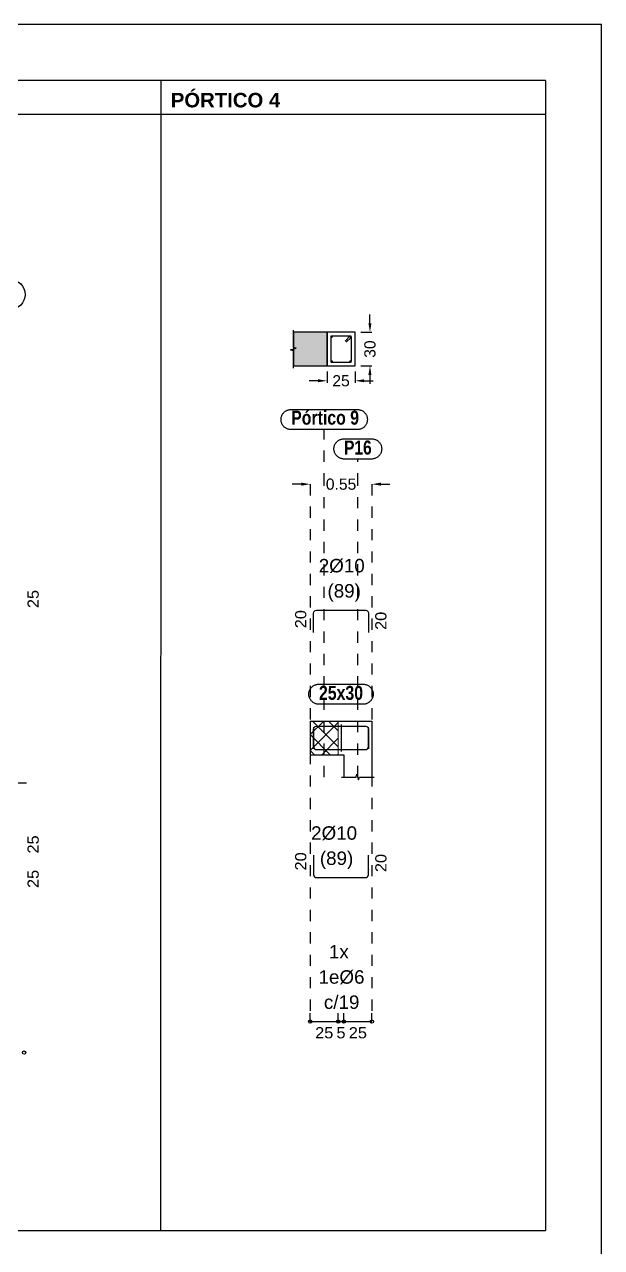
# Model space of a CAD drawing. Extents: x 2455 to 9764, y -806 to 181.
# Drawn here: x 5015.96 to 5021.11, y -489.53 to -478.61 of the extents above; entities that cross this region are included whole.
import ezdxf
from ezdxf.enums import TextEntityAlignment as Align

# ---------------------------------------------------------------- set-up
doc = ezdxf.new("R2010")
doc.units = 0
doc.header["$LTSCALE"] = 0.2
doc.header["$MEASUREMENT"] = 0
doc.linetypes.add('CYPE_RAYAPUNTO', pattern=[0.4125, 0.2025, -0.105, 0, -0.105])
doc.linetypes.add('PUNTOS2', pattern=[0.125, 0, -0.125])
doc.layers.add('01_cartela', color=6, linetype='CONTINUOUS', plot=False)
for name, color, linetype in [('01_cotas', 4, 'CONTINUOUS'), ('01_parcela', 7, 'CONTINUOUS'), ('01_primera', 5, 'CONTINUOUS'), ('01_texto cartela', 4, 'CONTINUOUS'), ('ALZ_CONT_NUDOS', 5, 'CONTINUOUS'), ('ALZ_CONT_VIG_HORMIGON', 5, 'CONTINUOUS'), ('ALZ_COT_COT_LIN_APOYOS', 120, 'CYPE_RAYAPUNTO'), ('ALZ_REF_REF_REFERENCIA', 3, 'CONTINUOUS'), ('ALZ_REF_TEXTO_REF_NOMBRE', 3, 'CONTINUOUS'), ('ARM_LONGITUDINAL_Ø10', 4, 'CONTINUOUS'), ('ARM_TRANSVERSAL_Ø6', 4, 'CONTINUOUS'), ('SEC_CONT_FORJADOS_SECCION', 8, 'CONTINUOUS'), ('SEC_CONT_VIG_HORMIGON_SECCION', 2, 'CONTINUOUS'), ('UNI_CORTANTES', 3, 'CONTINUOUS')]:
    doc.layers.add(name, color=color, linetype=linetype)
doc.layers.add('VIG_CARAS', color=5, linetype='CONTINUOUS', lineweight=9)
doc.styles.add('BERNARDO', font='GOTHICB.TTF')
doc.styles.add('CYPETXT_0.15', font='arial.ttf', dxfattribs={"height": 0.1})
doc.styles.add('Estilo1', font='swissel.ttf')
doc.styles.add('NIEVES2', font='sanss___.ttf')
doc.styles.add('NIEVES3', font='swisseb.ttf')
doc.styles.add('ROMANS', font='romans')
doc.dimstyles.new('DECIMAL-50', dxfattribs={"dimtxt": 0.08, "dimasz": 0.15, "dimexe": 0.05, "dimexo": 0.05, "dimgap": 0.09, "dimtad": 0, "dimzin": 0, "dimdsep": 46, "dimtxsty": 'ROMANS', "dimblk": 'DOTSMALL', "dimcen": 0.09, "dimclrt": 7, "dimadec": 0, "dimazin": 0, "dimtfac": 1.38, "dimtix": 1, "dimtofl": 0, "dimtmove": 2, "dimatfit": 3, "dimldrblk": 'OBLIQUE', "dimfxl": 1, "dimtolj": 1, "dimtzin": 0, "dimarcsym": 0})

# ---------------------------------------------------------------- blocks, each defined once
blk = doc.blocks.new('*D696')
at = {"layer": '01_cotas', "color": 0, "linetype": 'PUNTOS2', "lineweight": -2, "transparency": 16777216}
for p, q in [((5018.66, -481.711), (5018.66, -481.844)), ((5018.91, -481.711), (5018.91, -481.844))]:
    blk.add_line(p, q, dxfattribs=at)
at = {"layer": '01_cotas', "color": 0, "lineweight": -2, "transparency": 16777216}
for p, q in [((5018.58, -481.794), (5018.5, -481.794)), ((5018.99, -481.794), (5019.07, -481.794))]:
    blk.add_line(p, q, dxfattribs=at)
at = {"layer": '01_cotas', "color": 0, "transparency": 16777216}
for points in [[(5018.58, -481.78), (5018.58, -481.807), (5018.66, -481.794)], [(5018.99, -481.78), (5018.99, -481.807), (5018.91, -481.794)]]:
    blk.add_solid(points, dxfattribs=at)
at = {"layer": '01_cotas', "color": 5, "transparency": 16777216, "insert": (5018.785, -481.794), "char_height": 0.1, "attachment_point": 5, "style": 'Estilo1'}
blk.add_mtext('\\A1;25', dxfattribs=at)
blk = doc.blocks.new('*D697')
at = {"layer": '01_cotas', "color": 0, "lineweight": -2, "transparency": 16777216}
for p, q in [((5019.043, -481.281), (5019.043, -481.201)), ((5019.043, -481.741), (5019.043, -481.821))]:
    blk.add_line(p, q, dxfattribs=at)
at = {"layer": '01_cotas', "color": 0, "linetype": 'PUNTOS2', "lineweight": -2, "transparency": 16777216}
for p, q in [((5018.96, -481.361), (5019.093, -481.361)), ((5018.96, -481.661), (5019.093, -481.661))]:
    blk.add_line(p, q, dxfattribs=at)
at = {"layer": '01_cotas', "color": 0, "transparency": 16777216}
for points in [[(5019.029, -481.281), (5019.056, -481.281), (5019.043, -481.361)], [(5019.029, -481.741), (5019.056, -481.741), (5019.043, -481.661)]]:
    blk.add_solid(points, dxfattribs=at)
at = {"layer": '01_cotas', "color": 5, "transparency": 16777216, "insert": (5019.043, -481.511), "char_height": 0.1, "attachment_point": 5, "rotation": 90, "style": 'Estilo1'}
blk.add_mtext('\\A1;30', dxfattribs=at)
blk = doc.blocks.new('*D698')
at = {"layer": '01_cotas', "color": 0, "lineweight": -2, "transparency": 16777216}
for p, q in [((5018.43, -482.717), (5018.35, -482.717)), ((5019.14, -482.717), (5019.22, -482.717))]:
    blk.add_line(p, q, dxfattribs=at)
at = {"layer": '01_cotas', "color": 0, "transparency": 16777216}
for points in [[(5018.43, -482.703), (5018.43, -482.73), (5018.51, -482.717)], [(5019.14, -482.703), (5019.14, -482.73), (5019.06, -482.717)]]:
    blk.add_solid(points, dxfattribs=at)
at = {"layer": '01_cotas', "color": 5, "transparency": 16777216, "insert": (5018.785, -482.717), "char_height": 0.1, "attachment_point": 5, "style": 'Estilo1'}
blk.add_mtext('\\A1;0.55', dxfattribs=at)

msp = doc.modelspace()

# ---------------------------------------------------------------- hatches: boundary and pattern name
at = {"layer": 'SEC_CONT_FORJADOS_SECCION', "true_color": 0xdad7d3}
msp.add_hatch(color=254, dxfattribs=at).paths.add_polyline_path([(5018.36, -481.661), (5018.66, -481.661), (5018.66, -481.361), (5018.36, -481.361)])

# ---------------------------------------------------------------- linework, layer by layer
at = {"layer": '01_cartela', "color": 3}
msp.add_lwpolyline([(4990.47, -478.613), (4990.47, -500.148), (5021.108, -500.148), (5021.108, -478.613)], close=True, dxfattribs=at)
at = {"layer": '01_parcela', "color": 7, "ltscale": 2.5}
for p, q in [((5020.608, -479.113), (4990.97, -479.113)), ((5017.176, -479.113), (5017.175, -489.38)), ((5020.608, -479.113), (5020.609, -489.38)), ((4990.969, -489.38), (5020.609, -489.38))]:
    msp.add_line(p, q, dxfattribs=at)
at = {"layer": '01_primera', "ltscale": 2.5}
msp.add_line((4990.97, -479.415), (5020.608, -479.415), dxfattribs=at)
at = {"layer": 'ALZ_CONT_NUDOS'}
for p, q in [((5018.51, -484.832), (5018.51, -485.132)), ((5018.81, -485.132), (5018.81, -485.332)), ((5019.06, -485.132), (5019.06, -485.332))]:
    msp.add_line(p, q, dxfattribs=at)
at = {"layer": 'ALZ_CONT_NUDOS', "lineweight": 0}
for p, q in [((5018.51, -484.952), (5018.63, -484.832)), ((5018.51, -485.094), (5018.76, -484.844)), ((5018.76, -485.061), (5018.531, -484.832)), ((5018.76, -484.919), (5018.672, -484.832)), ((5018.689, -485.132), (5018.51, -484.952)), ((5018.613, -485.132), (5018.76, -484.985)), ((5018.548, -485.132), (5018.51, -485.094)), ((5018.754, -485.132), (5018.76, -485.126))]:
    msp.add_line(p, q, dxfattribs=at)
at = {"layer": 'ALZ_CONT_NUDOS'}
for points in [[(5018.51, -484.832), (5018.76, -484.832)], [(5018.81, -484.832), (5019.06, -484.832), (5019.06, -485.132)], [(5018.51, -485.132), (5018.76, -485.132)], [(5018.79, -485.332), (5018.92, -485.332), (5018.927, -485.307), (5018.942, -485.357), (5018.95, -485.332), (5019.08, -485.332)], [(5015.688, -485.382), (5015.818, -485.382), (5015.826, -485.357), (5015.841, -485.407), (5015.848, -485.382), (5015.978, -485.382)]]:
    msp.add_lwpolyline(points, dxfattribs=at)
at = {"layer": 'ALZ_CONT_NUDOS', "lineweight": 0}
msp.add_lwpolyline([(5018.51, -484.832), (5018.51, -485.132), (5018.76, -485.132), (5018.76, -484.832), (5018.51, -484.832)], close=True, dxfattribs=at)
at = {"layer": 'ALZ_CONT_VIG_HORMIGON'}
for p, q in [((5018.76, -484.832), (5018.81, -484.832)), ((5018.76, -485.132), (5018.81, -485.132))]:
    msp.add_line(p, q, dxfattribs=at)
at = {"layer": 'ALZ_COT_COT_LIN_APOYOS'}
for p, q in [((5018.635, -482.717), (5018.635, -482.23)), ((5018.935, -482.717), (5018.935, -482.492)), ((5018.51, -482.717), (5018.51, -487.514)), ((5018.635, -485.332), (5018.635, -482.717)), ((5018.935, -485.332), (5018.935, -482.717)), ((5019.06, -482.717), (5019.06, -487.514))]:
    msp.add_line(p, q, dxfattribs=at)
at = {"layer": 'ALZ_REF_REF_REFERENCIA'}
for points in [[(5018.93, -482.05), (5018.936, -482.05), (5018.942, -482.051), (5018.947, -482.052), (5018.953, -482.053), (5018.959, -482.055), (5018.965, -482.057), (5018.97, -482.06), (5018.975, -482.062), (5018.981, -482.066), (5018.985, -482.069), (5018.99, -482.073), (5018.994, -482.077), (5018.998, -482.082), (5019.002, -482.086), (5019.005, -482.091), (5019.008, -482.097), (5019.011, -482.102), (5019.014, -482.108), (5019.016, -482.113), (5019.017, -482.119), (5019.018, -482.125), (5019.019, -482.131), (5019.02, -482.137), (5019.02, -482.143), (5019.019, -482.149), (5019.018, -482.155), (5019.017, -482.161), (5019.016, -482.167), (5019.014, -482.172), (5019.011, -482.178), (5019.008, -482.183), (5019.005, -482.188), (5019.002, -482.193), (5018.998, -482.198), (5018.994, -482.202), (5018.99, -482.207), (5018.985, -482.211), (5018.981, -482.214), (5018.975, -482.217), (5018.97, -482.22), (5018.965, -482.223), (5018.959, -482.225), (5018.953, -482.227), (5018.947, -482.228), (5018.942, -482.229), (5018.936, -482.23), (5018.93, -482.23), (5018.34, -482.23), (5018.334, -482.23), (5018.328, -482.229), (5018.322, -482.228), (5018.316, -482.227), (5018.31, -482.225), (5018.305, -482.223), (5018.299, -482.22), (5018.294, -482.217), (5018.289, -482.214), (5018.284, -482.211), (5018.279, -482.207), (5018.275, -482.202), (5018.271, -482.198), (5018.267, -482.193), (5018.264, -482.188), (5018.261, -482.183), (5018.258, -482.178), (5018.256, -482.172), (5018.254, -482.167), (5018.252, -482.161), (5018.251, -482.155), (5018.25, -482.149), (5018.25, -482.143), (5018.25, -482.137), (5018.25, -482.131), (5018.251, -482.125), (5018.252, -482.119), (5018.254, -482.113), (5018.256, -482.108), (5018.258, -482.102), (5018.261, -482.097), (5018.264, -482.091), (5018.267, -482.086), (5018.271, -482.082), (5018.275, -482.077), (5018.279, -482.073), (5018.284, -482.069), (5018.289, -482.066), (5018.294, -482.062), (5018.299, -482.06), (5018.305, -482.057), (5018.31, -482.055), (5018.316, -482.053), (5018.322, -482.052), (5018.328, -482.051), (5018.334, -482.05), (5018.34, -482.05), (5018.93, -482.05)], [(5019.058, -482.312), (5019.064, -482.312), (5019.07, -482.313), (5019.076, -482.314), (5019.081, -482.315), (5019.087, -482.317), (5019.093, -482.319), (5019.098, -482.321), (5019.103, -482.324), (5019.109, -482.328), (5019.113, -482.331), (5019.118, -482.335), (5019.122, -482.339), (5019.126, -482.344), (5019.13, -482.348), (5019.133, -482.353), (5019.137, -482.358), (5019.139, -482.364), (5019.142, -482.369), (5019.144, -482.375), (5019.145, -482.381), (5019.146, -482.387), (5019.147, -482.393), (5019.148, -482.399), (5019.148, -482.405), (5019.147, -482.411), (5019.146, -482.417), (5019.145, -482.423), (5019.144, -482.428), (5019.142, -482.434), (5019.139, -482.44), (5019.137, -482.445), (5019.133, -482.45), (5019.13, -482.455), (5019.126, -482.46), (5019.122, -482.464), (5019.118, -482.468), (5019.113, -482.472), (5019.109, -482.476), (5019.103, -482.479), (5019.098, -482.482), (5019.093, -482.485), (5019.087, -482.487), (5019.081, -482.489), (5019.076, -482.49), (5019.07, -482.491), (5019.064, -482.492), (5019.058, -482.492), (5018.812, -482.492), (5018.806, -482.492), (5018.8, -482.491), (5018.794, -482.49), (5018.788, -482.489), (5018.782, -482.487), (5018.776, -482.485), (5018.771, -482.482), (5018.766, -482.479), (5018.761, -482.476), (5018.756, -482.472), (5018.751, -482.468), (5018.747, -482.464), (5018.743, -482.46), (5018.739, -482.455), (5018.736, -482.45), (5018.733, -482.445), (5018.73, -482.44), (5018.728, -482.434), (5018.726, -482.428), (5018.724, -482.423), (5018.723, -482.417), (5018.722, -482.411), (5018.722, -482.405), (5018.722, -482.399), (5018.722, -482.393), (5018.723, -482.387), (5018.724, -482.381), (5018.726, -482.375), (5018.728, -482.369), (5018.73, -482.364), (5018.733, -482.358), (5018.736, -482.353), (5018.739, -482.348), (5018.743, -482.344), (5018.747, -482.339), (5018.751, -482.335), (5018.756, -482.331), (5018.761, -482.328), (5018.766, -482.324), (5018.771, -482.321), (5018.776, -482.319), (5018.782, -482.317), (5018.788, -482.315), (5018.794, -482.314), (5018.8, -482.313), (5018.806, -482.312), (5018.812, -482.312), (5019.058, -482.312)]]:
    msp.add_lwpolyline(points, close=True, dxfattribs=at)
msp.add_circle((5015.833, -481.023), 0.134, dxfattribs=at)
at = {"layer": 'ALZ_REF_TEXTO_REF_NOMBRE', "color": 5}
msp.add_lwpolyline([(5018.981, -484.502), (5018.987, -484.502), (5018.993, -484.503), (5018.999, -484.504), (5019.005, -484.505), (5019.011, -484.507), (5019.016, -484.509), (5019.022, -484.511), (5019.027, -484.514), (5019.032, -484.518), (5019.037, -484.521), (5019.041, -484.525), (5019.046, -484.529), (5019.05, -484.534), (5019.054, -484.538), (5019.057, -484.543), (5019.06, -484.548), (5019.063, -484.554), (5019.065, -484.559), (5019.067, -484.565), (5019.069, -484.571), (5019.07, -484.577), (5019.071, -484.583), (5019.071, -484.589), (5019.071, -484.595), (5019.071, -484.601), (5019.07, -484.607), (5019.069, -484.613), (5019.067, -484.618), (5019.065, -484.624), (5019.063, -484.63), (5019.06, -484.635), (5019.057, -484.64), (5019.054, -484.645), (5019.05, -484.65), (5019.046, -484.654), (5019.041, -484.658), (5019.037, -484.662), (5019.032, -484.666), (5019.027, -484.669), (5019.022, -484.672), (5019.016, -484.675), (5019.011, -484.677), (5019.005, -484.679), (5018.999, -484.68), (5018.993, -484.681), (5018.987, -484.682), (5018.981, -484.682), (5018.588, -484.682), (5018.582, -484.682), (5018.576, -484.681), (5018.57, -484.68), (5018.564, -484.679), (5018.559, -484.677), (5018.553, -484.675), (5018.548, -484.672), (5018.542, -484.669), (5018.537, -484.666), (5018.532, -484.662), (5018.528, -484.658), (5018.523, -484.654), (5018.519, -484.65), (5018.516, -484.645), (5018.512, -484.64), (5018.509, -484.635), (5018.506, -484.63), (5018.504, -484.624), (5018.502, -484.618), (5018.501, -484.613), (5018.499, -484.607), (5018.499, -484.601), (5018.498, -484.595), (5018.498, -484.589), (5018.499, -484.583), (5018.499, -484.577), (5018.501, -484.571), (5018.502, -484.565), (5018.504, -484.559), (5018.506, -484.554), (5018.509, -484.548), (5018.512, -484.543), (5018.516, -484.538), (5018.519, -484.534), (5018.523, -484.529), (5018.528, -484.525), (5018.532, -484.521), (5018.537, -484.518), (5018.542, -484.514), (5018.548, -484.511), (5018.553, -484.509), (5018.559, -484.507), (5018.564, -484.505), (5018.57, -484.504), (5018.576, -484.503), (5018.582, -484.502), (5018.588, -484.502), (5018.981, -484.502)], close=True, dxfattribs=at)
at = {"layer": 'ARM_LONGITUDINAL_Ø10'}
for points in [[(5018.54, -484.042), (5018.54, -483.867), (5018.542, -483.857), (5018.547, -483.849), (5018.555, -483.844), (5018.565, -483.842), (5019.005, -483.842), (5019.014, -483.844), (5019.022, -483.849), (5019.028, -483.857), (5019.03, -483.867), (5019.03, -484.042)], [(5018.54, -485.078), (5018.54, -484.903), (5018.542, -484.893), (5018.547, -484.885), (5018.555, -484.88), (5018.565, -484.878), (5019.005, -484.878), (5019.014, -484.88), (5019.022, -484.885), (5019.028, -484.893), (5019.03, -484.903), (5019.03, -485.078)], [(5018.54, -484.886), (5018.54, -485.061), (5018.542, -485.07), (5018.547, -485.078), (5018.555, -485.084), (5018.565, -485.086), (5019.005, -485.086), (5019.014, -485.084), (5019.022, -485.078), (5019.028, -485.07), (5019.03, -485.061), (5019.03, -484.886)], [(5018.54, -486.029), (5018.54, -486.204), (5018.542, -486.213), (5018.547, -486.221), (5018.555, -486.227), (5018.565, -486.229), (5019.005, -486.229), (5019.014, -486.227), (5019.022, -486.221), (5019.028, -486.213), (5019.03, -486.204), (5019.03, -486.029)]]:
    msp.add_lwpolyline(points, dxfattribs=at)
for centre in [(5018.701, -481.402), (5018.869, -481.402), (5018.701, -481.62), (5018.869, -481.62)]:
    msp.add_circle(centre, 0.005, dxfattribs=at)
at = {"layer": 'ARM_TRANSVERSAL_Ø6'}
msp.add_line((5018.785, -484.862), (5018.785, -485.102), dxfattribs=at)
msp.add_lwpolyline([(5018.832, -481.45), (5018.874, -481.407), (5018.875, -481.406), (5018.876, -481.405), (5018.876, -481.403), (5018.877, -481.402), (5018.876, -481.4), (5018.876, -481.399), (5018.875, -481.397), (5018.874, -481.396), (5018.873, -481.395), (5018.872, -481.394), (5018.87, -481.394), (5018.869, -481.394), (5018.701, -481.394), (5018.698, -481.394), (5018.695, -481.396), (5018.693, -481.399), (5018.693, -481.402), (5018.693, -481.62), (5018.693, -481.623), (5018.695, -481.625), (5018.698, -481.627), (5018.701, -481.628), (5018.869, -481.628), (5018.872, -481.627), (5018.874, -481.625), (5018.876, -481.623), (5018.877, -481.62), (5018.877, -481.402), (5018.876, -481.4), (5018.876, -481.399), (5018.875, -481.397), (5018.874, -481.396), (5018.873, -481.395), (5018.872, -481.394), (5018.87, -481.394), (5018.869, -481.394), (5018.867, -481.394), (5018.866, -481.394), (5018.864, -481.395), (5018.863, -481.396), (5018.821, -481.439)], dxfattribs=at)
at = {"layer": 'SEC_CONT_FORJADOS_SECCION'}
for points in [[(5018.36, -481.681), (5018.36, -481.526), (5018.335, -481.518), (5018.385, -481.503), (5018.36, -481.496), (5018.36, -481.341)], [(5018.36, -481.661), (5018.66, -481.661), (5018.66, -481.361), (5018.36, -481.361)]]:
    msp.add_lwpolyline(points, dxfattribs=at)
at = {"layer": 'SEC_CONT_FORJADOS_SECCION', "color": 254, "true_color": 0xdad7d3}
msp.add_lwpolyline([(5018.36, -481.661), (5018.66, -481.661), (5018.66, -481.361), (5018.36, -481.361)], close=True, dxfattribs=at)
at = {"layer": 'SEC_CONT_VIG_HORMIGON_SECCION'}
msp.add_lwpolyline([(5018.91, -481.361), (5018.66, -481.361), (5018.66, -481.661), (5018.91, -481.661), (5018.91, -481.361)], close=True, dxfattribs=at)
at = {"layer": 'UNI_CORTANTES', "color": 2}
for p, q in [((5018.51, -487.514), (5018.51, -487.439)), ((5018.76, -487.514), (5018.76, -487.439)), ((5018.81, -487.514), (5018.81, -487.439))]:
    msp.add_line(p, q, dxfattribs=at)
for points in [[(5018.51, -487.514), (5018.76, -487.514), (5018.76, -487.439)], [(5018.76, -487.514), (5018.81, -487.514), (5018.81, -487.439)], [(5018.81, -487.514), (5019.06, -487.514), (5019.06, -487.439)]]:
    msp.add_lwpolyline(points, dxfattribs=at)
for centre in [(5018.51, -487.514), (5018.76, -487.514), (5018.76, -487.514), (5018.81, -487.514), (5018.81, -487.514), (5019.06, -487.514), (5015.958, -487.791)]:
    msp.add_circle(centre, 0.015, dxfattribs=at)

# ---------------------------------------------------------------- texts
at = {"layer": '01_texto cartela', "color": 7, "style": 'NIEVES3'}
msp.add_text('PÓRTICO 4', height=0.1297, dxfattribs=at).set_placement((5017.266, -479.353))
at = {"layer": 'ALZ_REF_TEXTO_REF_NOMBRE', "color": 5, "style": 'BERNARDO', "width": 0.846434}
msp.add_text('Pórtico 9', height=0.125, dxfattribs=at).set_placement((5018.34, -482.223), align=Align.BOTTOM_LEFT)
at = {"layer": 'ALZ_REF_TEXTO_REF_NOMBRE', "color": 5, "style": 'BERNARDO'}
for s, width, p, p2 in [('P16', 0.841304, (5018.812, -482.452), (5019.058, -482.452)), ('25x30', 0.806421, (5018.588, -484.642), (5018.981, -484.642))]:
    msp.add_text(s, height=0.125, dxfattribs=dict(at, width=width)).set_placement(p, p2, align=Align.FIT)
at = {"layer": 'UNI_CORTANTES', "color": 4, "style": 'CYPETXT_0.15', "width": 1.042546}
for s, p, p2 in [('25', (5016.088, -483.823), (5016.088, -483.661)), ('20', (5018.475, -484.003), (5018.475, -483.841)), ('20', (5019.19, -484.018), (5019.19, -483.856)), ('25', (5016.088, -486.014), (5016.088, -485.852)), ('20', (5018.475, -486.165), (5018.475, -486.003)), ('20', (5019.19, -486.18), (5019.19, -486.018)), ('25', (5016.088, -486.322), (5016.088, -486.16))]:
    msp.add_text(s, height=0.1, rotation=90, dxfattribs=at).set_placement(p, p2, align=Align.FIT)
at = {"layer": 'UNI_CORTANTES', "color": 2, "style": 'CYPETXT_0.15', "width": 1.042546}
for s, p, p2 in [('25', (5018.554, -487.664), (5018.716, -487.664)), ('5', (5018.744, -487.664), (5018.825, -487.664)), ('25', (5018.854, -487.664), (5019.016, -487.664))]:
    msp.add_text(s, height=0.1, dxfattribs=at).set_placement(p, p2, align=Align.FIT)
at = {"layer": 'VIG_CARAS', "color": 5, "style": 'NIEVES2'}
for s, p in [('2%%c10', (5018.586, -483.54)), ('(89)', (5018.664, -483.765)), ('2%%c10', (5018.518, -485.927)), ('(89)', (5018.596, -486.152))]:
    msp.add_text(s, height=0.12, dxfattribs=at).set_placement(p, align=Align.BOTTOM_LEFT)
at = {"layer": 'VIG_CARAS', "color": 4, "style": 'NIEVES2'}
for s, p in [('1x', (5018.677, -486.987)), ('1e%%c6', (5018.584, -487.212)), ('c/19', (5018.632, -487.437))]:
    msp.add_text(s, height=0.12, dxfattribs=at).set_placement(p, align=Align.BOTTOM_LEFT)

# ---------------------------------------------------------------- dimensions: what is measured, and where the dimension line sits
at = {"layer": '01_cotas', "color": 2}
for p1, p2, distance, text, picture, middle in [((5018.91, -481.661), (5018.91, -481.361), -0.133, '30', '*D697', (5019.043, -481.511)), ((5018.66, -481.661), (5018.91, -481.661), -0.133, '25', '*D696', (5018.785, -481.794)), ((5019.06, -482.717), (5018.51, -482.717), 0, '0.55', '*D698', (5018.785, -482.717))]:
    dim = msp.add_aligned_dim(p1=p1, p2=p2, distance=distance, text=text, dimstyle='DECIMAL-50', override={"dimtxt": 0.1, "dimasz": 0.08, "dimtxsty": 'Estilo1', "dimsah": 1, "dimclrt": 5, "dimfxl": 0.09, "dimarcsym": 2}, dxfattribs=at)
    dim.commit()
    dim.dimension.update_dxf_attribs({"geometry": picture, "text_midpoint": middle})

doc.saveas('drawing.dxf')
